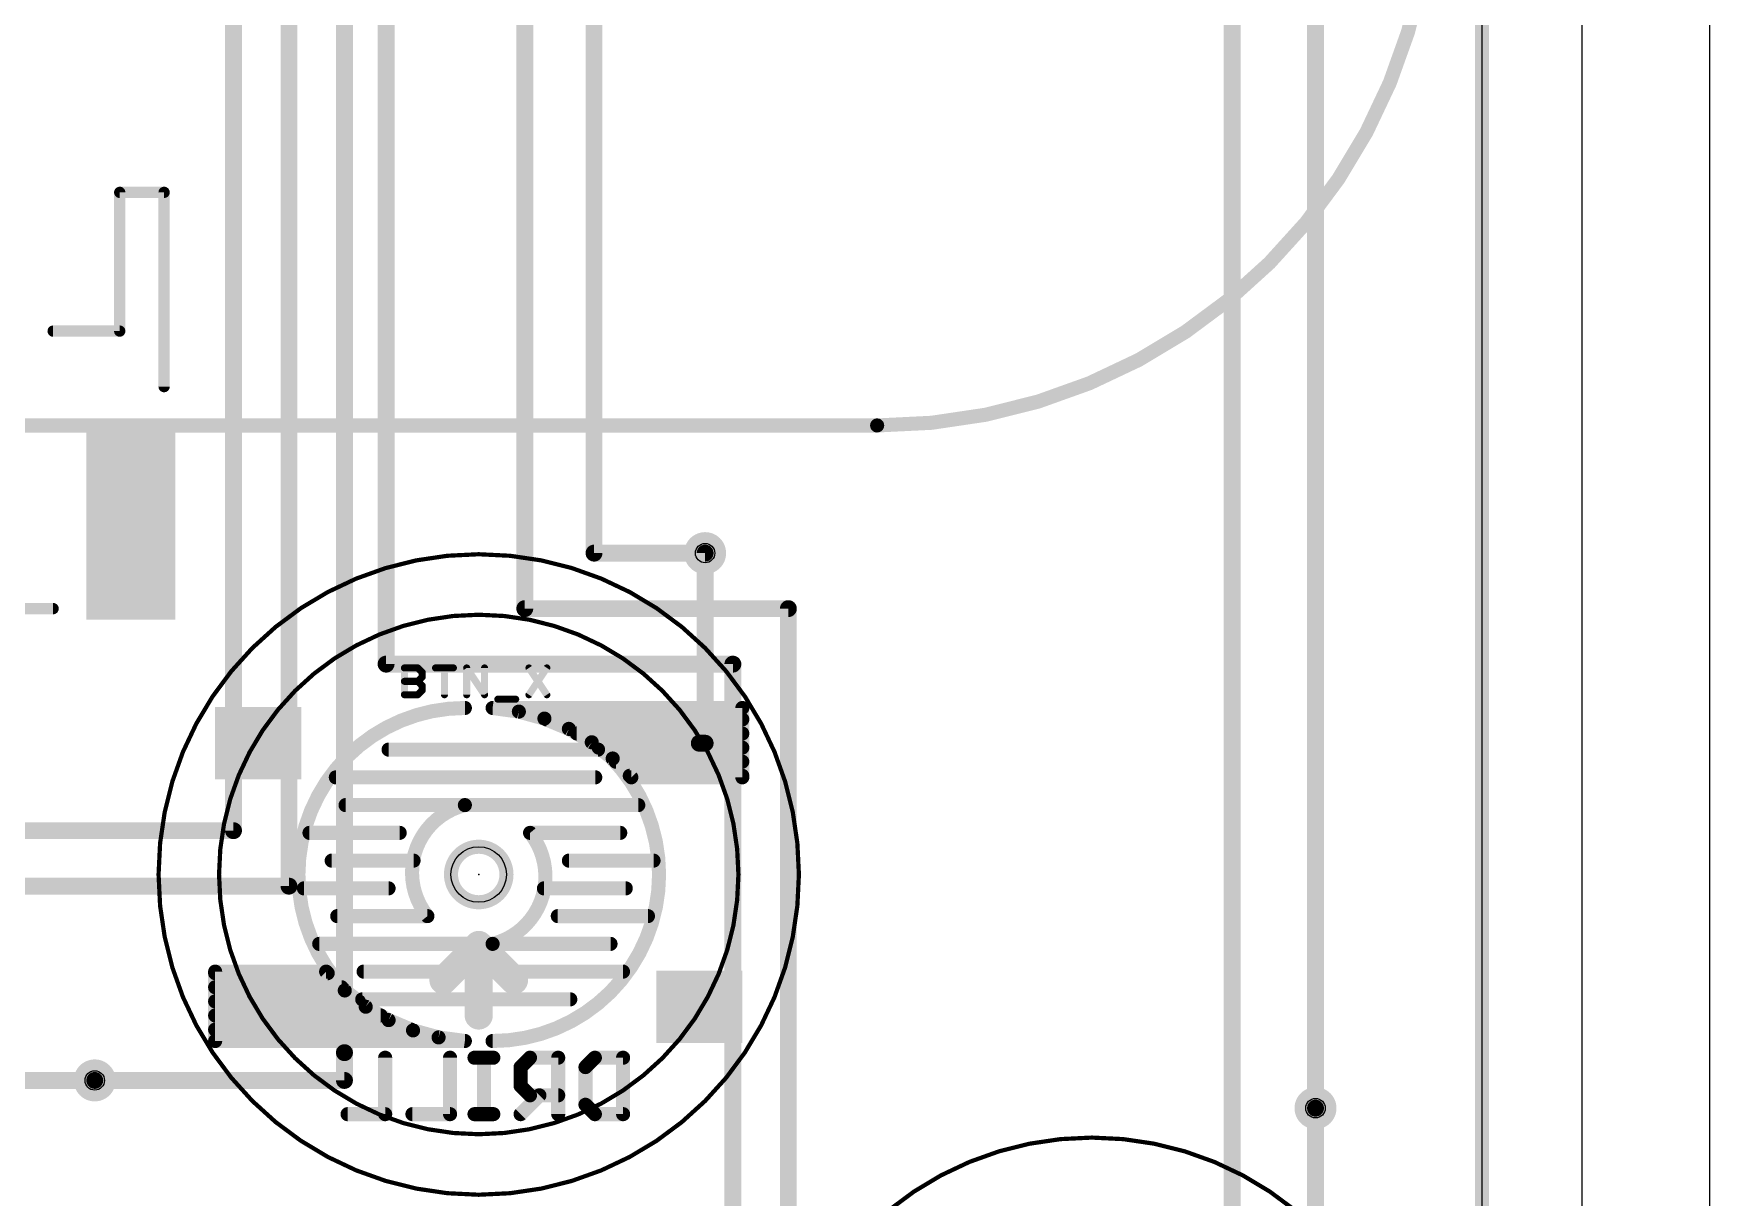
# Model space of a CAD drawing. Extents: x -7 to 74, y -4 to 123.
# Drawn here: x 43.4 to 73.6, y 43.39 to 64.36 of the extents above; entities that cross this region are included whole.
import ezdxf

# ---------------------------------------------------------------- set-up
doc = ezdxf.new("R2010")
doc.units = 0
for name, color, linetype in [('1', 14, 'CONTINUOUS'), ('16', 5, 'CONTINUOUS'), ('18', 94, 'CONTINUOUS'), ('20', 178, 'CONTINUOUS'), ('22', 250, 'CONTINUOUS'), ('23', 178, 'CONTINUOUS'), ('25', 250, 'CONTINUOUS'), ('44', 250, 'CONTINUOUS'), ('51', 214, 'CONTINUOUS')]:
    doc.layers.add(name, color=color, linetype=linetype)

# ---------------------------------------------------------------- blocks, each defined once
blk = doc.blocks.new('RECT')
blk.add_solid([(-0.5, -0.5), (0.5, -0.5), (-0.5, 0.5), (0.5, 0.5)])
blk = doc.blocks.new('ROUNDV')
at = {"const_width": 0.5}
blk.add_lwpolyline([(0, -0.25, 1), (0, 0.25, 1), (0, -0.25)], format="xyb", dxfattribs=at)

msp = doc.modelspace()

# ---------------------------------------------------------------- linework, layer by layer
at = {"layer": '1'}
for points, const_width in [([(69.5, 16.95), (69.5, 114)], 0.254), ([(55.5, 55), (55.5, 51.575)], 0.3048), ([(51.67, 52.21), (56.17, 52.21)], 0.254), ([(52.1433, 52.145), (51.67, 52.21)], 0.254), ([(52.604, 52.0189), (52.1433, 52.145)], 0.254), ([(56.17, 52.21), (56.17, 50.96)], 0.254), ([(53.0443, 51.8336), (52.604, 52.0189)], 0.254), ([(52.6394, 52.004), (56.17, 52.004)], 0.254), ([(53.4567, 51.5925), (53.0443, 51.8336)], 0.254), ([(53.1874, 51.75), (56.17, 51.75)], 0.254), ([(53.8341, 51.2996), (53.4567, 51.5925)], 0.254), ([(55.5, 51.575), (55.395, 51.575)], 0.3048), ([(49.795, 51.46), (53.57, 51.46)], 0.254), ([(53.5811, 51.496), (56.17, 51.496)], 0.254), ([(54.17, 50.96), (53.8341, 51.2996)], 0.254), ([(53.8911, 51.242), (56.17, 51.242)], 0.254), ([(48.845, 50.96), (53.52, 50.96)], 0.254), ([(54.1423, 50.988), (56.17, 50.988)], 0.254), ([(56.17, 50.96), (54.17, 50.96)], 0.254), ([(49.02, 50.46), (51.17, 50.46)], 0.254), ([(51.17, 50.46), (54.295, 50.46)], 0.254), ([(49.995, 49.96), (48.37, 49.96)], 0.254), ([(52.345, 49.96), (53.97, 49.96)], 0.254), ([(50.245, 49.46), (48.77, 49.46)], 0.254), ([(53.045, 49.46), (54.57, 49.46)], 0.254), ([(49.795, 48.96), (48.27, 48.96)], 0.254), ([(52.595, 48.96), (54.07, 48.96)], 0.254), ([(50.495, 48.46), (48.87, 48.46)], 0.254), ([(52.845, 48.46), (54.47, 48.46)], 0.254), ([(48.545, 47.96), (51.67, 47.96)], 0.254), ([(51.67, 47.96), (53.795, 47.96)], 0.254), ([(46.67, 46.21), (46.67, 47.46)], 0.254), ([(46.67, 47.46), (48.67, 47.46)], 0.254), ([(46.67, 47.432), (48.6977, 47.432)], 0.254), ([(48.67, 47.46), (49.0059, 47.1204)], 0.254), ([(49.345, 47.46), (54.02, 47.46)], 0.254), ([(46.67, 47.178), (48.9489, 47.178)], 0.254), ([(49.0059, 47.1204), (49.3833, 46.8275)], 0.254), ([(46.67, 46.924), (49.2589, 46.924)], 0.254), ([(49.32, 46.96), (53.07, 46.96)], 0.254), ([(49.3833, 46.8275), (49.7957, 46.5864)], 0.254), ([(46.67, 46.67), (49.6526, 46.67)], 0.254), ([(46.67, 46.416), (50.2007, 46.416)], 0.254), ([(49.7957, 46.5864), (50.236, 46.4011)], 0.254), ([(50.236, 46.4011), (50.6967, 46.275)], 0.254), ([(51.17, 46.21), (46.67, 46.21)], 0.254), ([(50.6967, 46.275), (51.17, 46.21)], 0.254), ([(44.5, 45.5), (41.395, 45.5)], 0.3048), ([(66.5, 45), (66.5, 41.065)], 0.3048)]:
    msp.add_lwpolyline(points, dxfattribs=dict(at, const_width=const_width))
for points, const_width in [([(55.5762, 55, 1), (55.4238, 55)], 0.1524), ([(51.17, 52.21, 1), (51.17, 46.21)], 0.254), ([(51.17, 52.1465, 1), (51.17, 52.2735)], 0.127), ([(51.67, 46.21, 1), (51.67, 52.21)], 0.254), ([(51.67, 52.2735, 1), (51.67, 52.1465)], 0.127), ([(51.67, 52.2735, 1), (51.67, 52.1465)], 0.127), ([(51.6786, 52.2729, 1), (51.6614, 52.1471)], 0.127), ([(52.16, 52.2063, 1), (52.1265, 52.0838)], 0.127), ([(52.1346, 52.0821, 1), (52.1519, 52.208)], 0.127), ([(56.2335, 52.21, 1), (56.1065, 52.21)], 0.127), ([(56.17, 52.1465, 1), (56.17, 52.2735)], 0.127), ([(52.6286, 52.0774, 1), (52.5794, 51.9603)], 0.127), ([(52.6394, 52.0675, 1), (52.6394, 51.9405)], 0.127), ([(52.5872, 51.9576, 1), (52.6208, 52.0801)], 0.127), ([(53.0764, 51.8885, 1), (53.0123, 51.7788)], 0.127), ([(53.0197, 51.7751, 1), (53.0689, 51.8922)], 0.127), ([(56.17, 51.9405, 1), (56.17, 52.0675)], 0.127), ([(53.1874, 51.8135, 1), (53.1874, 51.6865)], 0.127), ([(53.4956, 51.6427, 1), (53.4178, 51.5424)], 0.127), ([(53.4246, 51.5377, 1), (53.4888, 51.6473)], 0.127), ([(55.395, 51.6512, 1), (55.395, 51.4988)], 0.1524), ([(55.4238, 51.575, 1), (55.5762, 51.575)], 0.1524), ([(55.5, 51.4988, 1), (55.5, 51.6512)], 0.1524), ([(56.17, 51.6865, 1), (56.17, 51.8135)], 0.127), ([(49.795, 51.5235, 1), (49.795, 51.3965)], 0.127), ([(53.5811, 51.5595, 1), (53.5811, 51.4325)], 0.127), ([(53.57, 51.3965, 1), (53.57, 51.5235)], 0.127), ([(53.8792, 51.3443, 1), (53.7889, 51.255)], 0.127), ([(53.7951, 51.2495, 1), (53.873, 51.3498)], 0.127), ([(53.8911, 51.3055, 1), (53.8911, 51.1785)], 0.127), ([(56.17, 51.4325, 1), (56.17, 51.5595)], 0.127), ([(56.17, 51.1785, 1), (56.17, 51.3055)], 0.127), ([(48.845, 51.0235, 1), (48.845, 50.8965)], 0.127), ([(53.52, 50.8965, 1), (53.52, 51.0235)], 0.127), ([(54.1423, 51.0515, 1), (54.1423, 50.9245)], 0.127), ([(54.17, 51.0235, 1), (54.17, 50.8965)], 0.127), ([(54.1249, 50.9153, 1), (54.2151, 51.0047)], 0.127), ([(56.17, 50.9245, 1), (56.17, 51.0515)], 0.127), ([(56.17, 50.8965, 1), (56.17, 51.0235)], 0.127), ([(56.1065, 50.96, 1), (56.2335, 50.96)], 0.127), ([(49.02, 50.5235, 1), (49.02, 50.3965)], 0.127), ([(51.17, 50.46, 0.5486), (50.495, 48.46)], 0.254), ([(51.17, 50.5235, 1), (51.17, 50.3965)], 0.127), ([(51.1852, 50.3983, 1), (51.1548, 50.5217)], 0.127), ([(51.17, 50.3965, 1), (51.17, 50.5235)], 0.127), ([(54.295, 50.3965, 1), (54.295, 50.5235)], 0.127), ([(48.37, 50.0235, 1), (48.37, 49.8965)], 0.127), ([(49.995, 49.8965, 1), (49.995, 50.0235)], 0.127), ([(51.67, 47.96, 0.5486), (52.345, 49.96)], 0.254), ([(52.345, 50.0235, 1), (52.345, 49.8965)], 0.127), ([(52.3945, 49.9998, 1), (52.2955, 49.9202)], 0.127), ([(53.97, 49.8965, 1), (53.97, 50.0235)], 0.127), ([(48.77, 49.5235, 1), (48.77, 49.3965)], 0.127), ([(50.245, 49.3965, 1), (50.245, 49.5235)], 0.127), ([(53.045, 49.5235, 1), (53.045, 49.3965)], 0.127), ([(54.57, 49.3965, 1), (54.57, 49.5235)], 0.127), ([(48.27, 49.0235, 1), (48.27, 48.8965)], 0.127), ([(49.795, 48.8965, 1), (49.795, 49.0235)], 0.127), ([(52.595, 49.0235, 1), (52.595, 48.8965)], 0.127), ([(54.07, 48.8965, 1), (54.07, 49.0235)], 0.127), ([(48.87, 48.5235, 1), (48.87, 48.3965)], 0.127), ([(50.4455, 48.4202, 1), (50.5445, 48.4998)], 0.127), ([(50.495, 48.3965, 1), (50.495, 48.5235)], 0.127), ([(52.845, 48.5235, 1), (52.845, 48.3965)], 0.127), ([(54.47, 48.3965, 1), (54.47, 48.5235)], 0.127), ([(48.545, 48.0235, 1), (48.545, 47.8965)], 0.127), ([(51.67, 48.0235, 1), (51.67, 47.8965)], 0.127), ([(51.6548, 48.0217, 1), (51.6852, 47.8983)], 0.127), ([(51.67, 47.8965, 1), (51.67, 48.0235)], 0.127), ([(53.795, 47.8965, 1), (53.795, 48.0235)], 0.127), ([(46.7335, 47.46, 1), (46.6065, 47.46)], 0.127), ([(46.67, 47.5235, 1), (46.67, 47.3965)], 0.127), ([(46.67, 47.4955, 1), (46.67, 47.3685)], 0.127), ([(48.7151, 47.5047, 1), (48.6249, 47.4153)], 0.127), ([(48.67, 47.3965, 1), (48.67, 47.5235)], 0.127), ([(48.6977, 47.3685, 1), (48.6977, 47.4955)], 0.127), ([(49.345, 47.5235, 1), (49.345, 47.3965)], 0.127), ([(54.02, 47.3965, 1), (54.02, 47.5235)], 0.127), ([(46.67, 47.2415, 1), (46.67, 47.1145)], 0.127), ([(49.0449, 47.1705, 1), (48.967, 47.0702)], 0.127), ([(48.9489, 47.1145, 1), (48.9489, 47.2415)], 0.127), ([(48.9608, 47.0757, 1), (49.0511, 47.165)], 0.127), ([(46.67, 46.9875, 1), (46.67, 46.8605)], 0.127), ([(49.32, 47.0235, 1), (49.32, 46.8965)], 0.127), ([(49.2589, 46.8605, 1), (49.2589, 46.9875)], 0.127), ([(49.4154, 46.8823, 1), (49.3512, 46.7727)], 0.127), ([(49.3444, 46.7773, 1), (49.4222, 46.8776)], 0.127), ([(53.07, 46.8965, 1), (53.07, 47.0235)], 0.127), ([(46.67, 46.7335, 1), (46.67, 46.6065)], 0.127), ([(46.67, 46.4795, 1), (46.67, 46.3525)], 0.127), ([(49.6526, 46.6065, 1), (49.6526, 46.7335)], 0.127), ([(49.8203, 46.6449, 1), (49.7711, 46.5278)], 0.127), ([(49.7636, 46.5315, 1), (49.8277, 46.6412)], 0.127), ([(50.2528, 46.4624, 1), (50.2192, 46.3399)], 0.127), ([(50.2007, 46.3525, 1), (50.2007, 46.4795)], 0.127), ([(50.2114, 46.3426, 1), (50.2606, 46.4597)], 0.127), ([(46.67, 46.2735, 1), (46.67, 46.1465)], 0.127), ([(46.6065, 46.21, 1), (46.7335, 46.21)], 0.127), ([(50.7054, 46.3379, 1), (50.6881, 46.212)], 0.127), ([(50.68, 46.2137, 1), (50.7135, 46.3362)], 0.127), ([(51.1614, 46.1471, 1), (51.1786, 46.2729)], 0.127), ([(51.17, 46.1465, 1), (51.17, 46.2735)], 0.127), ([(51.17, 46.1465, 1), (51.17, 46.2735)], 0.127), ([(51.67, 46.2735, 1), (51.67, 46.1465)], 0.127), ([(44.5, 45.4238, 1), (44.5, 45.5762)], 0.1524), ([(66.5762, 45, 1), (66.4238, 45)], 0.1524)]:
    msp.add_lwpolyline(points, format="xyb", dxfattribs=dict(at, const_width=const_width))
at = {"layer": '16'}
for points, const_width in [([(69.5, 16.95), (69.5, 114)], 0.254), ([(49.75, 101.702), (49.75, 53)], 0.3048), ([(53.498, 97.384), (53.498, 55)], 0.3048), ([(49, 77), (49, 46)], 0.3048), ([(52.25, 77), (52.25, 54)], 0.3048), ([(66.5, 77), (66.5, 45)], 0.3048), ([(48, 76), (48, 49)], 0.3048), ([(65, 76), (65, 31)], 0.3048), ([(47, 75), (47, 50)], 0.3048), ([(53.498, 55), (55.5, 55)], 0.3048), ([(52.25, 54), (57, 54)], 0.3048), ([(57, 54), (57, 36.5)], 0.3048), ([(49.75, 53), (56, 53)], 0.3048), ([(56, 53), (56, 38)], 0.3048), ([(47, 50), (40, 50)], 0.3048), ([(48, 49), (41.75, 49)], 0.3048), ([(49, 46), (49, 45.5)], 0.3048), ([(49, 45.5), (44.5, 45.5)], 0.3048)]:
    msp.add_lwpolyline(points, dxfattribs=dict(at, const_width=const_width))
at = {"layer": '16', "const_width": 0.1524}
for points in [[(53.498, 55.0762, 1), (53.498, 54.9238)], [(53.4218, 55, 1), (53.5742, 55)], [(55.5, 54.9238, 1), (55.5, 55.0762)], [(52.25, 54.0762, 1), (52.25, 53.9238)], [(52.1738, 54, 1), (52.3262, 54)], [(57.0762, 54, 1), (56.9238, 54)], [(57, 53.9238, 1), (57, 54.0762)], [(49.75, 53.0762, 1), (49.75, 52.9238)], [(49.6738, 53, 1), (49.8262, 53)], [(56.0762, 53, 1), (55.9238, 53)], [(56, 52.9238, 1), (56, 53.0762)], [(47, 49.9238, 1), (47, 50.0762)], [(46.9238, 50, 1), (47.0762, 50)], [(47.9238, 49, 1), (48.0762, 49)], [(48, 48.9238, 1), (48, 49.0762)], [(49.0762, 46, 1), (48.9238, 46)], [(48.9238, 46, 1), (49.0762, 46)], [(44.5, 45.5762, 1), (44.5, 45.4238)], [(49, 45.4238, 1), (49, 45.5762)], [(48.9238, 45.5, 1), (49.0762, 45.5)], [(66.4238, 45, 1), (66.5762, 45)]]:
    msp.add_lwpolyline(points, format="xyb", dxfattribs=at)
at = {"layer": '20'}
msp.add_line((69.5, 114), (69.5, 16.95), dxfattribs=at)
at = {"layer": '20', "const_width": 0.254}
msp.add_lwpolyline([(51.42, 48.71, 1), (51.42, 49.71, 1), (51.42, 48.71)], format="xyb", dxfattribs=at)
at = {"layer": '20'}
msp.add_circle((51.42, 49.21), 0.5, dxfattribs=at)
at = {"layer": '22'}
for points, const_width in [([(44.95, 59), (44.95, 61.5)], 0.2032), ([(44.95, 61.5), (45.75, 61.5)], 0.2032), ([(45.75, 61.5), (45.75, 58)], 0.2032), ([(43.75, 59), (44.95, 59)], 0.2032), ([(43.75, 54), (39.75, 54)], 0.2032), ([(50.785, 47.305), (51.42, 47.94)], 0.508), ([(51.42, 46.67), (51.42, 47.94)], 0.508), ([(52.055, 47.305), (51.42, 47.94)], 0.508), ([(49.7338, 45.9089), (49.7338, 44.892)], 0.254), ([(50.9032, 45.9089), (50.9032, 44.892)], 0.254), ([(51.6828, 45.9089), (51.3438, 45.9089)], 0.254), ([(51.5133, 44.892), (51.5133, 45.9089)], 0.254), ([(52.3438, 45.9089), (52.1743, 45.7394)], 0.254), ([(52.8522, 45.9089), (52.3438, 45.9089)], 0.254), ([(52.8522, 44.892), (52.8522, 45.9089)], 0.254), ([(53.3437, 45.7394), (53.5132, 45.9089)], 0.254), ([(53.5132, 45.9089), (54.0216, 45.9089)], 0.254), ([(54.0216, 45.9089), (54.0216, 44.892)], 0.254), ([(52.1743, 45.7394), (52.1743, 45.4004)], 0.254), ([(53.3437, 45.0615), (53.3437, 45.7394)], 0.254), ([(52.1743, 45.4004), (52.3438, 45.231)], 0.254), ([(52.5132, 45.231), (52.1743, 44.892)], 0.254), ([(52.3438, 45.231), (52.8522, 45.231)], 0.254), ([(49.7338, 44.892), (49.0559, 44.892)], 0.254), ([(50.9032, 44.892), (50.2253, 44.892)], 0.254), ([(51.6828, 44.892), (51.3438, 44.892)], 0.254), ([(53.5132, 44.892), (53.3437, 45.0615)], 0.254), ([(54.0216, 44.892), (53.5132, 44.892)], 0.254)]:
    msp.add_lwpolyline(points, dxfattribs=dict(at, const_width=const_width))
for points, const_width in [([(45.0008, 61.5, 1), (44.8992, 61.5)], 0.1016), ([(44.95, 61.5508, 1), (44.95, 61.4492)], 0.1016), ([(45.8008, 61.5, 1), (45.6992, 61.5)], 0.1016), ([(45.75, 61.4492, 1), (45.75, 61.5508)], 0.1016), ([(43.75, 59.0508, 1), (43.75, 58.9492)], 0.1016), ([(44.8992, 59, 1), (45.0008, 59)], 0.1016), ([(44.95, 58.9492, 1), (44.95, 59.0508)], 0.1016), ([(45.6992, 58, 1), (45.8008, 58)], 0.1016), ([(43.75, 53.9492, 1), (43.75, 54.0508)], 0.1016), ([(51.547, 47.94, 1), (51.293, 47.94)], 0.254), ([(51.5098, 48.0298, 1), (51.3302, 47.8502)], 0.254), ([(51.5098, 47.8502, 1), (51.3302, 48.0298)], 0.254), ([(50.6952, 47.3948, 1), (50.8748, 47.2152)], 0.254), ([(51.9652, 47.2152, 1), (52.1448, 47.3948)], 0.254), ([(51.293, 46.67, 1), (51.547, 46.67)], 0.254), ([(49.7973, 45.9089, 1), (49.6703, 45.9089)], 0.127), ([(50.9667, 45.9089, 1), (50.8397, 45.9089)], 0.127), ([(51.3438, 45.9724, 1), (51.3438, 45.8454)], 0.127), ([(51.5768, 45.9089, 1), (51.4498, 45.9089)], 0.127), ([(51.6828, 45.8454, 1), (51.6828, 45.9724)], 0.127), ([(52.3438, 45.9724, 1), (52.3438, 45.8454)], 0.127), ([(52.3887, 45.864, 1), (52.2989, 45.9538)], 0.127), ([(52.9157, 45.9089, 1), (52.7887, 45.9089)], 0.127), ([(52.8522, 45.8454, 1), (52.8522, 45.9724)], 0.127), ([(53.5132, 45.9724, 1), (53.5132, 45.8454)], 0.127), ([(53.5581, 45.864, 1), (53.4683, 45.9538)], 0.127), ([(54.0851, 45.9089, 1), (53.9581, 45.9089)], 0.127), ([(54.0216, 45.8454, 1), (54.0216, 45.9724)], 0.127), ([(52.2378, 45.7394, 1), (52.1108, 45.7394)], 0.127), ([(52.1294, 45.7843, 1), (52.2192, 45.6945)], 0.127), ([(53.4072, 45.7394, 1), (53.2802, 45.7394)], 0.127), ([(53.2988, 45.7843, 1), (53.3886, 45.6945)], 0.127), ([(52.2192, 45.4453, 1), (52.1294, 45.3555)], 0.127), ([(52.1108, 45.4004, 1), (52.2378, 45.4004)], 0.127), ([(52.3438, 45.2945, 1), (52.3438, 45.1675)], 0.127), ([(52.2989, 45.1861, 1), (52.3887, 45.2759)], 0.127), ([(52.5581, 45.1861, 1), (52.4683, 45.2759)], 0.127), ([(52.8522, 45.1675, 1), (52.8522, 45.2945)], 0.127), ([(49.0559, 44.9555, 1), (49.0559, 44.8285)], 0.127), ([(49.7338, 44.8285, 1), (49.7338, 44.9555)], 0.127), ([(50.2253, 44.9555, 1), (50.2253, 44.8285)], 0.127), ([(50.9032, 44.8285, 1), (50.9032, 44.9555)], 0.127), ([(51.3438, 44.9555, 1), (51.3438, 44.8285)], 0.127), ([(51.6828, 44.8285, 1), (51.6828, 44.9555)], 0.127), ([(53.3886, 45.1064, 1), (53.2988, 45.0166)], 0.127), ([(53.2802, 45.0615, 1), (53.4072, 45.0615)], 0.127), ([(53.5132, 44.9555, 1), (53.5132, 44.8285)], 0.127), ([(54.0216, 44.8285, 1), (54.0216, 44.9555)], 0.127), ([(49.6703, 44.892, 1), (49.7973, 44.892)], 0.127), ([(50.8397, 44.892, 1), (50.9667, 44.892)], 0.127), ([(51.4498, 44.892, 1), (51.5768, 44.892)], 0.127), ([(52.1294, 44.9369, 1), (52.2192, 44.8471)], 0.127), ([(52.7887, 44.892, 1), (52.9157, 44.892)], 0.127), ([(53.4683, 44.8471, 1), (53.5581, 44.9369)], 0.127), ([(53.9581, 44.892, 1), (54.0851, 44.892)], 0.127)]:
    msp.add_lwpolyline(points, format="xyb", dxfattribs=dict(at, const_width=const_width))
at = {"layer": '23'}
msp.add_point((51.42, 49.21), dxfattribs=at)
at = {"layer": '25', "const_width": 0.0635}
for points in [[(50.0802, 52.9633, 1), (50.0802, 52.8998)], [(50.112, 52.9315, 1), (50.0485, 52.9315)], [(50.3442, 52.954, 1), (50.2993, 52.9091)], [(50.3217, 52.8998, 1), (50.3217, 52.9633)], [(50.434, 52.851, 1), (50.3705, 52.851)], [(50.3798, 52.8286, 1), (50.4247, 52.8735)], [(50.6415, 52.9633, 1), (50.6415, 52.8998)], [(50.8343, 52.9315, 1), (50.7708, 52.9315)], [(50.9635, 52.8998, 1), (50.9635, 52.9633)], [(51.2346, 52.9315, 1), (51.1711, 52.9315)], [(51.2293, 52.9491, 1), (51.1764, 52.9139)], [(51.5566, 52.9315, 1), (51.4931, 52.9315)], [(52.3519, 52.9491, 1), (52.299, 52.9139)], [(52.6739, 52.9139, 1), (52.621, 52.9491)], [(50.0802, 52.7218, 1), (50.0802, 52.6583)], [(50.3442, 52.7125, 1), (50.2993, 52.6676)], [(50.2993, 52.7125, 1), (50.3442, 52.6676)], [(50.3217, 52.6583, 1), (50.3217, 52.7218)], [(50.3705, 52.7705, 1), (50.434, 52.7705)], [(50.434, 52.6095, 1), (50.3705, 52.6095)], [(50.3705, 52.529, 1), (50.434, 52.529)], [(50.4247, 52.7481, 1), (50.3798, 52.793)], [(50.3798, 52.5871, 1), (50.4247, 52.632)], [(50.4247, 52.5065, 1), (50.3798, 52.5515)], [(50.0802, 52.4803, 1), (50.0802, 52.4168)], [(50.0485, 52.4485, 1), (50.112, 52.4485)], [(50.2993, 52.471, 1), (50.3442, 52.426)], [(50.3217, 52.4168, 1), (50.3217, 52.4803)], [(50.7708, 52.4485, 1), (50.8343, 52.4485)], [(51.1711, 52.4485, 1), (51.2346, 52.4485)], [(51.4931, 52.4485, 1), (51.5566, 52.4485)], [(51.4984, 52.4309, 1), (51.5513, 52.4661)], [(51.7642, 52.3998, 1), (51.7642, 52.3362)], [(52.0862, 52.3362, 1), (52.0862, 52.3998)], [(52.299, 52.4661, 1), (52.3519, 52.4309)], [(52.621, 52.4309, 1), (52.6739, 52.4661)]]:
    msp.add_lwpolyline(points, format="xyb", dxfattribs=at)
at = {"layer": '25', "const_width": 0.127}
for points in [[(50.0802, 52.4485), (50.0802, 52.9315)], [(50.0802, 52.9315), (50.3217, 52.9315)], [(50.3217, 52.9315), (50.4022, 52.851)], [(50.4022, 52.851), (50.4022, 52.7705)], [(50.6415, 52.9315), (50.9635, 52.9315)], [(50.8025, 52.4485), (50.8025, 52.9315)], [(51.2028, 52.4485), (51.2028, 52.9315)], [(51.2028, 52.9315), (51.5248, 52.4485)], [(51.5248, 52.4485), (51.5248, 52.9315)], [(52.3255, 52.9315), (52.6475, 52.4485)], [(52.6475, 52.9315), (52.3255, 52.4485)], [(50.0802, 52.69), (50.3217, 52.69)], [(50.4022, 52.7705), (50.3217, 52.69)], [(50.3217, 52.69), (50.4022, 52.6095)], [(50.4022, 52.529), (50.3217, 52.4485)], [(50.4022, 52.6095), (50.4022, 52.529)], [(50.3217, 52.4485), (50.0802, 52.4485)], [(51.7642, 52.368), (52.0862, 52.368)]]:
    msp.add_lwpolyline(points, dxfattribs=at)
at = {"layer": '44'}
for centre in [(55.5, 55), (44.5, 45.5), (66.5, 45)]:
    msp.add_circle(centre, 0.175, dxfattribs=at)
at = {"layer": '51'}
for p, q in [((73.6, 122.55), (73.6, 5.9)), ((71.3, 120.25), (71.3, 5.9))]:
    msp.add_line(p, q, dxfattribs=at)
for points, const_width in [([(58.6, 57.3, 0.4142), (68.6, 67.3)], 0.254), ([(58.6, 57.3635, 1), (58.6, 57.2365)], 0.127), ([(58.6, 57.2365, 1), (58.6, 57.3635)], 0.127), ([(51.42, 43.44, 1), (51.42, 54.98, 1), (51.42, 43.44)], 0.0762), ([(51.42, 44.53, 1), (51.42, 53.89, 1), (51.42, 44.53)], 0.0762), ([(62.47, 32.93, 1), (62.47, 44.47, 1), (62.47, 32.93)], 0.0762)]:
    msp.add_lwpolyline(points, format="xyb", dxfattribs=dict(at, const_width=const_width))
at = {"layer": '51', "const_width": 0.254}
msp.add_lwpolyline([(58.6, 57.3), (0.9, 57.3)], dxfattribs=at)

# ---------------------------------------------------------------- block references
at = {"layer": '1', "xscale": 1.55, "yscale": 1.3}
for p in [(47.445, 51.575), (55.395, 51.575)]:
    msp.add_blockref('RECT', p, dxfattribs=at)
at = {"layer": '1', "xscale": 1.55, "yscale": 1.3, "rotation": 180}
for p in [(47.445, 46.825), (55.395, 46.825)]:
    msp.add_blockref('RECT', p, dxfattribs=at)
at = {"layer": '16', "xscale": 3.4, "yscale": 1.6, "rotation": 270}
msp.add_blockref('RECT', (45.15, 55.5), dxfattribs=at)
at = {"layer": '18', "xscale": 0.7564, "yscale": 0.7564}
for p in [(55.5, 55), (55.5, 55), (55.5, 55), (55.5, 55), (44.5, 45.5), (44.5, 45.5), (44.5, 45.5), (44.5, 45.5), (66.5, 45), (66.5, 45), (66.5, 45), (66.5, 45)]:
    msp.add_blockref('ROUNDV', p, dxfattribs=at)

doc.saveas('drawing.dxf')
